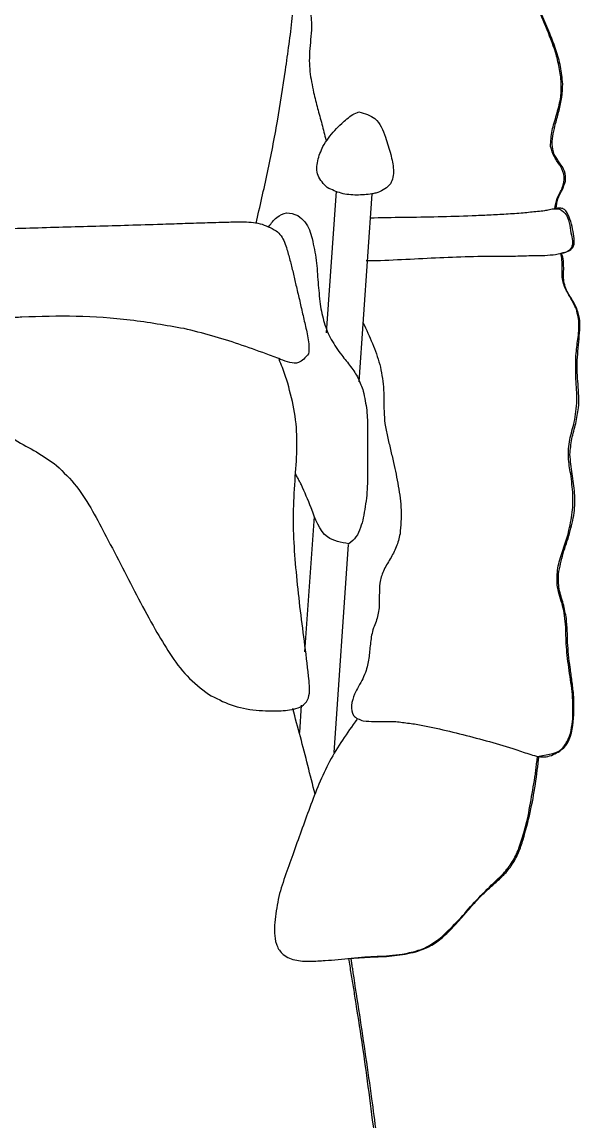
# Model space of a CAD drawing. Extents: x 39 to 141, y 18 to 294.
# Drawn here: x 101.3 to 141, y 126.2 to 204.4 of the extents above; entities that cross this region are included whole.
import ezdxf

# ---------------------------------------------------------------- set-up
doc = ezdxf.new("R2010")
doc.units = 0
doc.layers.get('0').update_dxf_attribs({"linetype": 'CONTINUOUS'})

msp = doc.modelspace()

# ---------------------------------------------------------------- linework, layer by layer
at = {"color": 6}
for points in [[(123.006171, 182.290103), (123.723111, 192.378537)], [(126.23241, 192.173686), (125.310635, 178.807807)], [(121.469862, 159.603944), (122.135586, 169.231475)], [(124.542481, 167.234279), (123.518275, 152.434501)], [(121.11138, 153.868385), (121.213811, 155.814371)]]:
    msp.add_lwpolyline(points, dxfattribs=at)
msp.add_lwpolyline([(126.232415, 192.173691)], close=True, dxfattribs=at)
for points, knots in [([(120.752913, 207.587992), (120.953887, 207.240267), (121.35404, 206.547924), (121.805421, 205.439168), (121.965839, 204.358894), (121.893488, 203.387341), (121.812797, 202.519599), (121.7598, 201.686133), (121.810171, 200.892454), (121.93276, 200.142666), (122.033464, 199.645645), (122.084381, 199.394344)], [0, 0, 0, 0, 1.204464, 2.398163, 3.569263, 4.440749, 5.314461, 6.185946, 6.942195, 7.694352, 8.46359, 8.46359, 8.46359, 8.46359]), ([(139.291043, 202.262121), (139.069682, 202.873972), (138.626677, 204.098459), (137.830373, 205.873067), (137.300772, 207.053191), (137.037789, 207.639202)], [0, 0, 0, 0, 1.951287, 3.905072, 5.832218, 5.832218, 5.832218, 5.832218]), ([(120.087179, 200.981863), (120.172253, 201.596239), (120.342267, 202.824017), (120.579249, 204.666175), (120.695078, 205.89767), (120.752913, 206.512576)], [0, 0, 0, 0, 1.860749, 3.71855, 5.571278, 5.571278, 5.571278, 5.571278]), ([(139.649515, 198.933451), (139.677511, 199.308542), (139.733413, 200.057507), (139.575941, 201.17713), (139.386011, 201.900449), (139.291043, 202.262121)], [0, 0, 0, 0, 1.125576, 2.247502, 3.369505, 3.369505, 3.369505, 3.369505]), ([(117.987557, 190.074069), (118.267059, 191.284489), (118.824317, 193.697763), (119.532629, 197.334593), (119.902692, 199.768494), (120.087179, 200.981863)], [0, 0, 0, 0, 3.726695, 7.430091, 11.111754, 11.111754, 11.111754, 11.111754]), ([(122.084381, 199.394344), (122.176225, 199.018186), (122.360366, 198.26401), (122.678971, 197.144797), (122.863112, 196.390621), (122.954956, 196.014464)], [0, 0, 0, 0, 1.161531, 2.328808, 3.490338, 3.490338, 3.490338, 3.490338]), ([(138.93257, 195.553571), (138.955207, 195.932276), (139.001201, 196.701733), (139.379179, 197.801015), (139.559554, 198.556604), (139.649515, 198.933451)], [0, 0, 0, 0, 1.132747, 2.301525, 3.464454, 3.464454, 3.464454, 3.464454]), ([(124.081583, 197.192301), (124.205939, 197.301421), (124.457747, 197.522379), (124.845216, 197.84234), (125.158351, 197.956264), (125.31063, 198.011665)], [0, 0, 0, 0, 0.497451, 1.007287, 1.489938, 1.489938, 1.489938, 1.489938]), ([(125.31063, 198.011665), (125.724756, 197.898477), (126.649852, 197.645631), (127.188032, 196.273797), (127.445626, 195.394107), (127.563883, 194.990258)], [0, 0, 0, 0, 1.226576, 2.739988, 4.024431, 4.024431, 4.024431, 4.024431]), ([(122.750115, 195.553571), (122.876321, 195.754834), (123.12818, 196.156476), (123.575418, 196.706306), (123.913804, 197.031207), (124.081583, 197.192301)], [0, 0, 0, 0, 0.712283, 1.421437, 2.118837, 2.118837, 2.118837, 2.118837]), ([(123.057377, 192.634584), (122.795171, 192.89617), (122.274269, 193.415842), (122.309878, 194.577761), (122.601898, 195.225039), (122.750115, 195.553571)], [0, 0, 0, 0, 1.067499, 2.120709, 3.206254, 3.206254, 3.206254, 3.206254]), ([(139.239832, 191.098275), (139.279842, 191.364932), (139.361216, 191.907285), (139.805759, 192.588301), (139.992402, 193.411723), (139.655373, 194.165168), (139.165335, 194.789167), (139.010016, 195.299238), (138.93257, 195.553571)], [0, 0, 0, 0, 0.798414, 1.623889, 2.415624, 3.2048, 3.998339, 4.787514, 4.787514, 4.787514, 4.787514]), ([(127.563883, 194.990258), (127.653368, 194.632242), (127.823757, 193.950538), (127.670103, 192.765399), (126.993634, 192.443428), (126.642098, 192.276112)], [0, 0, 0, 0, 1.118823, 2.130371, 3.224735, 3.224735, 3.224735, 3.224735]), ([(126.232415, 192.173691), (125.872015, 192.137743), (125.141951, 192.064925), (124.037324, 192.16301), (123.378676, 192.479967), (123.057377, 192.634584)], [0, 0, 0, 0, 1.087419, 2.202783, 3.26508, 3.26508, 3.26508, 3.26508]), ([(126.642098, 192.276112), (126.595548, 192.262479), (126.506839, 192.236499), (126.367675, 192.213304), (126.278965, 192.187324), (126.232415, 192.173691)], [0, 0, 0, 0, 0.14539, 0.277069, 0.422459, 0.422459, 0.422459, 0.422459]), ([(118.909342, 189.869227), (119.075949, 190.093239), (119.395887, 190.523415), (120.177186, 190.946401), (120.693054, 190.742174), (120.957754, 190.637382)], [0, 0, 0, 0, 0.840023, 1.613116, 2.42786, 2.42786, 2.42786, 2.42786]), ([(133.350648, 190.637382), (133.755926, 190.654506), (134.56288, 190.688603), (135.775389, 190.750183), (136.581433, 190.811435), (136.986579, 190.842223)], [0, 0, 0, 0, 1.21693, 2.423046, 3.641943, 3.641943, 3.641943, 3.641943]), ([(136.986579, 190.842223), (137.15728, 190.859293), (137.498682, 190.893433), (138.010785, 190.944644), (138.352187, 190.978784), (138.522888, 190.995854)], [0, 0, 0, 0, 0.514657, 1.029314, 1.543972, 1.543972, 1.543972, 1.543972]), ([(138.522888, 190.995854), (138.634599, 191.01949), (138.868248, 191.068927), (139.22648, 191.151638), (139.474774, 191.116003), (139.598304, 191.098275)], [0, 0, 0, 0, 0.343362, 0.718161, 1.089256, 1.089256, 1.089256, 1.089256]), ([(139.598304, 191.098275), (139.772753, 190.967537), (140.160982, 190.676584), (140.292038, 189.949116), (140.377629, 189.476023), (140.417669, 189.254704)], [0, 0, 0, 0, 0.633388, 1.409581, 2.09189, 2.09189, 2.09189, 2.09189]), ([(96.940122, 189.613176), (98.49789, 189.661258), (101.617106, 189.757535), (106.294762, 189.878499), (109.413978, 189.974776), (110.971745, 190.022858)], [0, 0, 0, 0, 4.675521, 9.362091, 14.037612, 14.037612, 14.037612, 14.037612]), ([(115.734303, 190.176489), (116.14605, 190.183009), (116.994171, 190.196438), (118.287702, 190.164816), (119.050628, 189.759142), (119.421445, 189.561965)], [0, 0, 0, 0, 1.24048, 2.555161, 3.798456, 3.798456, 3.798456, 3.798456]), ([(120.957754, 190.637382), (121.138706, 190.499546), (121.496009, 190.227377), (121.80511, 189.624783), (121.92326, 189.206477), (121.98196, 188.998652)], [0, 0, 0, 0, 0.67446, 1.331773, 1.980792, 1.980792, 1.980792, 1.980792]), ([(126.078785, 190.483751), (126.885487, 190.497807), (128.502683, 190.525984), (130.927178, 190.554145), (132.543999, 190.609677), (133.350648, 190.637382)], [0, 0, 0, 0, 2.420489, 4.852356, 7.273647, 7.273647, 7.273647, 7.273647]), ([(119.421445, 189.561965), (119.545175, 189.445514), (119.796134, 189.209318), (120.02705, 188.733687), (120.134928, 188.39974), (120.1896, 188.230498)], [0, 0, 0, 0, 0.50583, 1.025966, 1.560429, 1.560429, 1.560429, 1.560429]), ([(140.417669, 189.254704), (140.463491, 189.070919), (140.546447, 188.738194), (140.38981, 188.1767), (139.789946, 187.927145), (139.106166, 187.817655), (138.329307, 187.768888), (137.809501, 187.769366), (137.549892, 187.769605)], [0, 0, 0, 0, 0.565433, 1.023668, 1.598865, 2.358069, 3.139411, 3.918982, 3.918982, 3.918982, 3.918982]), ([(121.98196, 188.998652), (122.089561, 188.483907), (122.304191, 187.457156), (122.385977, 185.889933), (122.492292, 184.854514), (122.545274, 184.338515)], [0, 0, 0, 0, 1.575145, 3.141909, 4.698362, 4.698362, 4.698362, 4.698362]), ([(120.1896, 188.230498), (120.271678, 187.940149), (120.43631, 187.357765), (120.652682, 186.468418), (120.787307, 185.869963), (120.855334, 185.567562)], [0, 0, 0, 0, 0.905113, 1.815481, 2.745366, 2.745366, 2.745366, 2.745366]), ([(133.76033, 187.718395), (132.957913, 187.694869), (131.352624, 187.647805), (128.946653, 187.52266), (127.342002, 187.448308), (126.539677, 187.411133)], [0, 0, 0, 0, 2.408202, 4.817775, 7.227348, 7.227348, 7.227348, 7.227348]), ([(137.549892, 187.769605), (137.127603, 187.755828), (136.286964, 187.728403), (135.02353, 187.718719), (134.182653, 187.718503), (133.76033, 187.718395)], [0, 0, 0, 0, 1.267493, 2.523164, 3.790146, 3.790146, 3.790146, 3.790146]), ([(140.776141, 183.980043), (140.638799, 184.251975), (140.367935, 184.788276), (139.881599, 185.56652), (139.729509, 186.34639), (139.764342, 186.983754), (139.761733, 187.484556), (139.68742, 187.808968), (139.649515, 187.974446)], [0, 0, 0, 0, 0.914555, 1.803668, 2.734713, 3.233597, 3.721279, 4.22904, 4.22904, 4.22904, 4.22904]), ([(126.539677, 187.411133), (126.458752, 187.411133), (126.300696, 187.411133), (126.061714, 187.411133), (125.903658, 187.411133), (125.822733, 187.411133)], [0, 0, 0, 0, 0.242775, 0.474169, 0.716944, 0.716944, 0.716944, 0.716944]), ([(120.855334, 185.567562), (120.937461, 185.226438), (121.101516, 184.545023), (121.326096, 183.517483), (121.49015, 182.836067), (121.572278, 182.494944)], [0, 0, 0, 0, 1.052586, 2.102606, 3.155192, 3.155192, 3.155192, 3.155192]), ([(122.545274, 184.338515), (122.628897, 183.895458), (122.793255, 183.024646), (123.301766, 181.779234), (123.81953, 181.064385), (124.081583, 180.702583)], [0, 0, 0, 0, 1.35099, 2.655321, 3.992, 3.992, 3.992, 3.992]), ([(140.724931, 180.548952), (140.762898, 180.932276), (140.83913, 181.701921), (141.031412, 182.85392), (140.860345, 183.60858), (140.776141, 183.980043)], [0, 0, 0, 0, 1.158276, 2.32561, 3.457191, 3.457191, 3.457191, 3.457191]), ([(101.344208, 183.416729), (101.186241, 183.402766), (100.866788, 183.374528), (100.38774, 183.35651), (100.068288, 183.328272), (99.91032, 183.314309)], [0, 0, 0, 0, 0.475684, 0.961959, 1.437644, 1.437644, 1.437644, 1.437644]), ([(112.866526, 182.597364), (111.596974, 182.819376), (109.058925, 183.263214), (105.199327, 183.528955), (102.628238, 183.454108), (101.344208, 183.416729)], [0, 0, 0, 0, 3.864769, 7.726326, 11.578794, 11.578794, 11.578794, 11.578794]), ([(125.617892, 183.007047), (125.837538, 182.520975), (126.273443, 181.556329), (126.848476, 180.05136), (126.983336, 178.98867), (127.05178, 178.44933)], [0, 0, 0, 0, 1.601687, 3.17867, 4.803836, 4.803836, 4.803836, 4.803836]), ([(118.704501, 180.805004), (118.061171, 181.036329), (116.782369, 181.496152), (114.83825, 182.107978), (113.52462, 182.434024), (112.866526, 182.597364)], [0, 0, 0, 0, 2.05094, 4.076828, 6.110616, 6.110616, 6.110616, 6.110616]), ([(121.572278, 182.494944), (121.60936, 182.311411), (121.685392, 181.93511), (121.778354, 181.37016), (121.742998, 180.989162), (121.725909, 180.805004)], [0, 0, 0, 0, 0.562422, 1.153145, 1.705811, 1.705811, 1.705811, 1.705811]), ([(121.725909, 180.805004), (121.50156, 180.538476), (120.97734, 179.915701), (119.758394, 180.402109), (119.038331, 180.677383), (118.704501, 180.805004)], [0, 0, 0, 0, 0.958881, 2.240543, 3.348315, 3.348315, 3.348315, 3.348315]), ([(124.081583, 180.702583), (124.297316, 180.435122), (124.720252, 179.910778), (125.292235, 179.077736), (125.509603, 178.453202), (125.617892, 178.142068)], [0, 0, 0, 0, 1.032044, 2.023272, 3.007331, 3.007331, 3.007331, 3.007331]), ([(120.24081, 178.705381), (120.185966, 178.893799), (120.075271, 179.27409), (119.869493, 179.83828), (119.707912, 180.208367), (119.626286, 180.395321)], [0, 0, 0, 0, 0.588609, 1.18801, 1.799921, 1.799921, 1.799921, 1.799921]), ([(140.62251, 175.940025), (140.707848, 176.451278), (140.877979, 177.470531), (140.715242, 179.012551), (140.721702, 180.036956), (140.724931, 180.548952)], [0, 0, 0, 0, 1.547512, 3.085174, 4.621601, 4.621601, 4.621601, 4.621601]), ([(120.804123, 172.355304), (120.851922, 173.074118), (120.946366, 174.494401), (120.792254, 176.640374), (120.425714, 178.012966), (120.24081, 178.705381)], [0, 0, 0, 0, 2.160419, 4.268707, 6.414933, 6.414933, 6.414933, 6.414933]), ([(127.05178, 178.44933), (127.06265, 178.159206), (127.084387, 177.57905), (127.08066, 176.706974), (127.129669, 176.127614), (127.154201, 175.837604)], [0, 0, 0, 0, 0.87098, 1.741687, 2.614376, 2.614376, 2.614376, 2.614376]), ([(125.617892, 178.142068), (125.711135, 177.691062), (125.897863, 176.787879), (125.932641, 175.410581), (125.921269, 173.948002), (125.932972, 172.39536), (125.8986, 170.746742), (125.711119, 169.666313), (125.617892, 169.129055)], [0, 0, 0, 0, 1.378889, 2.761357, 4.119379, 5.769489, 7.42101, 9.054556, 9.054556, 9.054556, 9.054556]), ([(99.500637, 175.735184), (99.94166, 175.359629), (100.82216, 174.609834), (102.396776, 173.871167), (103.333663, 173.202087), (103.802303, 172.867407)], [0, 0, 0, 0, 1.730036, 3.454011, 5.179438, 5.179438, 5.179438, 5.179438]), ([(127.154201, 175.837604), (127.212017, 175.529721), (127.328091, 174.911592), (127.554695, 173.994507), (127.697381, 173.379668), (127.768725, 173.072248)], [0, 0, 0, 0, 0.939597, 1.886402, 2.833207, 2.833207, 2.833207, 2.833207]), ([(140.212828, 174.045244), (140.239404, 174.263052), (140.292088, 174.694839), (140.458963, 175.321109), (140.568228, 175.734605), (140.62251, 175.940025)], [0, 0, 0, 0, 0.657436, 1.303313, 1.940949, 1.940949, 1.940949, 1.940949]), ([(140.366459, 172.252883), (140.332501, 172.445353), (140.263545, 172.836191), (140.191231, 173.434808), (140.205597, 173.840858), (140.212828, 174.045244)], [0, 0, 0, 0, 0.586518, 1.191014, 1.803668, 1.803668, 1.803668, 1.803668]), ([(103.802303, 172.867407), (104.296204, 172.382488), (105.288512, 171.408227), (106.380764, 169.630743), (107.018925, 168.405836), (107.335814, 167.797587)], [0, 0, 0, 0, 2.069061, 4.157001, 6.216463, 6.216463, 6.216463, 6.216463]), ([(127.768725, 173.072248), (127.886733, 172.51444), (128.123606, 171.39477), (128.366447, 169.696787), (128.274832, 168.562321), (128.229617, 168.002428)], [0, 0, 0, 0, 1.711802, 3.436042, 5.116231, 5.116231, 5.116231, 5.116231]), ([(120.855334, 165.288282), (120.786911, 166.08045), (120.651222, 167.651378), (120.64044, 170.013708), (120.749533, 171.574348), (120.804123, 172.355304)], [0, 0, 0, 0, 2.384688, 4.72902, 7.077178, 7.077178, 7.077178, 7.077178]), ([(121.213806, 171.484729), (121.166015, 171.56955), (121.071301, 171.737655), (120.946628, 171.999957), (120.851914, 172.168061), (120.804123, 172.252883)], [0, 0, 0, 0, 0.291996, 0.578696, 0.870692, 0.870692, 0.870692, 0.870692]), ([(140.161618, 167.900007), (140.274513, 168.379764), (140.496442, 169.322871), (140.559783, 170.796037), (140.431825, 171.7603), (140.366459, 172.252883)], [0, 0, 0, 0, 1.476348, 2.902212, 4.391268, 4.391268, 4.391268, 4.391268]), ([(124.593686, 167.285484), (124.039348, 167.383508), (122.656203, 167.62809), (121.999664, 169.71196), (121.449789, 170.952388), (121.213806, 171.484729)], [0, 0, 0, 0, 1.589525, 3.966073, 5.75276, 5.75276, 5.75276, 5.75276]), ([(125.617892, 169.129055), (125.558151, 168.896914), (125.437599, 168.428475), (125.150004, 167.747461), (124.776375, 167.437192), (124.593686, 167.285484)], [0, 0, 0, 0, 0.721665, 1.456255, 2.159102, 2.159102, 2.159102, 2.159102]), ([(107.335814, 167.797587), (107.722117, 167.060783), (108.493913, 165.58872), (109.615578, 163.366014), (110.417744, 161.91545), (110.818114, 161.191458)], [0, 0, 0, 0, 2.49581, 4.986382, 7.468116, 7.468116, 7.468116, 7.468116]), ([(128.229617, 168.002428), (128.153157, 167.683552), (128.002306, 167.054432), (127.527154, 166.1952), (127.030878, 165.391955), (126.757624, 164.496741), (126.758317, 163.609173), (126.749116, 163.021447), (126.744518, 162.727767)], [0, 0, 0, 0, 0.97907, 1.931635, 2.925539, 3.809548, 4.692677, 5.574705, 5.574705, 5.574705, 5.574705]), ([(139.393463, 164.366497), (139.392392, 164.76641), (139.390208, 165.581293), (139.796719, 166.737933), (140.040744, 167.515067), (140.161618, 167.900007)], [0, 0, 0, 0, 1.190863, 2.426557, 3.639402, 3.639402, 3.639402, 3.639402]), ([(121.725909, 157.862788), (121.631411, 158.694588), (121.443162, 160.351626), (121.099606, 162.82045), (120.936562, 164.467652), (120.855334, 165.288282)], [0, 0, 0, 0, 2.511398, 5.002984, 7.476661, 7.476661, 7.476661, 7.476661]), ([(139.905566, 162.369295), (139.858377, 162.592451), (139.763185, 163.042605), (139.535844, 163.693187), (139.440653, 164.143341), (139.393463, 164.366497)], [0, 0, 0, 0, 0.68366, 1.379089, 2.062749, 2.062749, 2.062749, 2.062749]), ([(126.744518, 162.727767), (126.721041, 162.561238), (126.674522, 162.23128), (126.528117, 161.752149), (126.399445, 161.447067), (126.334836, 161.293878)], [0, 0, 0, 0, 0.503888, 0.998394, 1.497116, 1.497116, 1.497116, 1.497116]), ([(140.059197, 159.962411), (140.048263, 160.230992), (140.026547, 160.764369), (140.019699, 161.570124), (139.943872, 162.101071), (139.905566, 162.369295)], [0, 0, 0, 0, 0.80659, 1.601807, 2.413678, 2.413678, 2.413678, 2.413678]), ([(110.818114, 161.191458), (111.155521, 160.618014), (111.834549, 159.463963), (113.015208, 157.817836), (114.079251, 156.99244), (114.607677, 156.582531)], [0, 0, 0, 0, 1.998548, 4.02206, 6.018404, 6.018404, 6.018404, 6.018404]), ([(126.334836, 161.293878), (126.290298, 161.123887), (126.201963, 160.78673), (126.130747, 160.270856), (126.079429, 159.761934), (126.027749, 159.261159), (125.95412, 158.76267), (125.867111, 158.438043), (125.822733, 158.272471)], [0, 0, 0, 0, 0.526734, 1.044707, 1.559756, 2.061606, 2.555216, 3.069051, 3.069051, 3.069051, 3.069051]), ([(140.52009, 154.84138), (140.529667, 155.4182), (140.548781, 156.56947), (140.236935, 158.263291), (140.118263, 159.397761), (140.059197, 159.962411)], [0, 0, 0, 0, 1.726211, 3.445331, 5.148849, 5.148849, 5.148849, 5.148849]), ([(125.822733, 158.272471), (125.745308, 158.074846), (125.591844, 157.683131), (125.279226, 157.138802), (125.095062, 156.767433), (125.003368, 156.582531)], [0, 0, 0, 0, 0.635829, 1.260285, 1.8795, 1.8795, 1.8795, 1.8795]), ([(119.779917, 155.404694), (119.979683, 155.422327), (120.383759, 155.457996), (120.969717, 155.580751), (121.533372, 155.881674), (121.806088, 156.506149), (121.794696, 157.18193), (121.748604, 157.63815), (121.725909, 157.862788)], [0, 0, 0, 0, 0.600924, 1.215521, 1.796167, 2.434886, 3.133608, 3.81138, 3.81138, 3.81138, 3.81138]), ([(114.607677, 156.582531), (115.134898, 156.301549), (116.197625, 155.735169), (117.984921, 155.388505), (119.184589, 155.399325), (119.779917, 155.404694)], [0, 0, 0, 0, 1.784291, 3.59662, 5.381927, 5.381927, 5.381927, 5.381927]), ([(125.003368, 156.582531), (124.902448, 156.326842), (124.713679, 155.848581), (124.825875, 154.958976), (125.34557, 154.781006), (125.617892, 154.687749)], [0, 0, 0, 0, 0.830305, 1.553069, 2.348727, 2.348727, 2.348727, 2.348727]), ([(122.186802, 149.464299), (122.016059, 150.146614), (121.675239, 151.508588), (121.155094, 153.542419), (120.784075, 154.888088), (120.599282, 155.558325)], [0, 0, 0, 0, 2.110076, 4.211932, 6.297624, 6.297624, 6.297624, 6.297624]), ([(139.598304, 152.536917), (139.780234, 152.749588), (140.148918, 153.18057), (140.424515, 153.998356), (140.488349, 154.561406), (140.52009, 154.84138)], [0, 0, 0, 0, 0.833022, 1.688137, 2.533888, 2.533888, 2.533888, 2.533888]), ([(125.156999, 154.79017), (124.470099, 153.818401), (123.093461, 151.870848), (121.798342, 148.524168), (120.99908, 146.283456), (120.599282, 145.162633)], [0, 0, 0, 0, 3.556378, 7.12745, 10.7015, 10.7015, 10.7015, 10.7015]), ([(125.617892, 154.687749), (125.873817, 154.666373), (126.385201, 154.623659), (127.154328, 154.659669), (127.66634, 154.644249), (127.922355, 154.636539)], [0, 0, 0, 0, 0.769617, 1.53783, 2.306099, 2.306099, 2.306099, 2.306099]), ([(127.922355, 154.636539), (128.246347, 154.599), (128.892182, 154.524172), (129.849268, 154.371981), (130.478289, 154.24072), (130.790132, 154.175646)], [0, 0, 0, 0, 0.978423, 1.950361, 2.905949, 2.905949, 2.905949, 2.905949]), ([(130.790132, 154.175646), (131.425785, 154.021353), (132.699811, 153.712107), (134.602797, 153.226749), (135.852093, 152.834667), (136.474476, 152.639337)], [0, 0, 0, 0, 1.962435, 3.933266, 5.889851, 5.889851, 5.889851, 5.889851]), ([(136.474476, 152.639337), (136.818617, 152.521329), (137.507604, 152.285072), (138.624882, 151.987768), (139.278373, 152.35643), (139.598304, 152.536917)], [0, 0, 0, 0, 1.104207, 2.210679, 3.271946, 3.271946, 3.271946, 3.271946]), ([(137.857154, 150.898187), (137.87437, 151.039156), (137.909258, 151.324833), (137.958681, 151.751799), (137.993569, 152.037476), (138.010785, 152.178445)], [0, 0, 0, 0, 0.426048, 0.863396, 1.289444, 1.289444, 1.289444, 1.289444]), ([(136.628107, 145.469895), (136.824448, 146.052843), (137.220835, 147.229743), (137.553498, 149.061939), (137.756364, 150.288699), (137.857154, 150.898187)], [0, 0, 0, 0, 1.842931, 3.720646, 5.574681, 5.574681, 5.574681, 5.574681]), ([(134.733326, 143.0118), (134.993709, 143.248452), (135.505976, 143.714032), (136.18036, 144.523184), (136.477274, 145.150975), (136.628107, 145.469895)], [0, 0, 0, 0, 1.055796, 2.077133, 3.131702, 3.131702, 3.131702, 3.131702]), ([(120.599282, 145.162633), (120.409031, 144.642105), (120.02678, 143.596265), (119.523132, 142.002192), (119.386725, 140.897258), (119.319025, 140.348865)], [0, 0, 0, 0, 1.663572, 3.342437, 4.996719, 4.996719, 4.996719, 4.996719]), ([(131.199815, 139.324659), (131.607395, 139.715971), (132.423162, 140.499178), (133.518683, 141.80588), (134.32673, 142.608125), (134.733326, 143.0118)], [0, 0, 0, 0, 1.693882, 3.390285, 5.108421, 5.108421, 5.108421, 5.108421]), ([(119.319025, 140.348865), (119.305985, 140.094067), (119.279523, 139.576971), (119.387515, 138.803242), (119.820935, 138.015269), (120.769962, 137.608483), (121.833147, 137.567525), (122.863835, 137.628381), (123.83251, 137.706445), (124.768561, 137.82151), (125.400787, 137.867518), (125.720312, 137.89077)], [0, 0, 0, 0, 0.764512, 1.551533, 2.322118, 3.343398, 4.462997, 5.511124, 6.438074, 7.378524, 8.339498, 8.339498, 8.339498, 8.339498]), ([(128.383248, 138.095611), (128.728217, 138.159162), (129.40677, 138.284165), (130.377554, 138.687796), (130.923057, 139.110303), (131.199815, 139.324659)], [0, 0, 0, 0, 1.051042, 2.067401, 3.11406, 3.11406, 3.11406, 3.11406]), ([(125.105789, 134.562101), (125.051384, 134.92077), (124.942484, 135.638704), (124.756991, 136.711746), (124.648091, 137.42968), (124.593686, 137.78835)], [0, 0, 0, 0, 1.088292, 2.178386, 3.266678, 3.266678, 3.266678, 3.266678]), ([(125.720312, 137.89077), (126.011083, 137.904886), (126.596612, 137.93331), (127.487141, 137.972677), (128.081482, 138.054213), (128.383248, 138.095611)], [0, 0, 0, 0, 0.873469, 1.758915, 2.672177, 2.672177, 2.672177, 2.672177]), ([(126.437257, 125.088195), (126.300485, 126.146038), (126.027296, 128.258995), (125.599485, 131.419481), (125.270079, 133.516312), (125.105789, 134.562101)], [0, 0, 0, 0, 3.199968, 6.391682, 9.567437, 9.567437, 9.567437, 9.567437])]:
    msp.add_open_spline(points, degree=3, knots=knots, dxfattribs=at)
at = {"color": 5}
for points, knots in [([(138.88136, 203.593588), (138.79244, 203.816126), (138.613501, 204.263955), (138.316724, 204.927056), (138.112982, 205.369074), (138.010785, 205.59079)], [0, 0, 0, 0, 0.718863, 1.44662, 2.179047, 2.179047, 2.179047, 2.179047]), ([(139.803146, 200.008867), (139.762537, 200.419513), (139.680945, 201.244591), (139.332084, 202.439764), (139.031124, 203.210202), (138.88136, 203.593588)], [0, 0, 0, 0, 1.235569, 2.482527, 3.717677, 3.717677, 3.717677, 3.717677]), ([(139.291043, 197.192301), (139.375721, 197.499372), (139.544907, 198.112897), (139.754399, 199.049848), (139.786859, 199.688447), (139.803146, 200.008867)], [0, 0, 0, 0, 0.956025, 1.91013, 2.870952, 2.870952, 2.870952, 2.870952]), ([(139.188622, 194.990258), (139.122139, 195.232535), (138.988998, 195.71773), (139.12214, 196.466891), (139.234693, 196.950289), (139.291043, 197.192301)], [0, 0, 0, 0, 0.744313, 1.490594, 2.238812, 2.238812, 2.238812, 2.238812]), ([(140.007987, 193.095476), (140.007261, 193.335587), (140.005805, 193.817188), (139.55802, 194.394439), (139.31189, 194.791433), (139.188622, 194.990258)], [0, 0, 0, 0, 0.700203, 1.404433, 2.110988, 2.110988, 2.110988, 2.110988]), ([(139.342253, 191.149485), (139.364255, 191.379894), (139.408629, 191.844579), (139.778021, 192.443384), (139.931614, 192.878912), (140.007987, 193.095476)], [0, 0, 0, 0, 0.685058, 1.381614, 2.070536, 2.070536, 2.070536, 2.070536]), ([(140.110407, 190.842223), (140.055746, 190.927623), (139.95074, 191.091677), (139.647577, 191.183703), (139.449861, 191.161545), (139.342253, 191.149485)], [0, 0, 0, 0, 0.29506, 0.566815, 0.891346, 0.891346, 0.891346, 0.891346]), ([(139.700725, 187.974446), (139.861893, 188.007901), (140.162312, 188.070262), (140.591391, 188.347297), (140.649325, 188.919442), (140.533633, 189.523491), (140.397393, 190.207803), (140.204359, 190.634531), (140.110407, 190.842223)], [0, 0, 0, 0, 0.496571, 0.92561, 1.412569, 2.083996, 2.803497, 3.485735, 3.485735, 3.485735, 3.485735]), ([(139.854356, 187.308712), (139.850602, 187.381601), (139.842815, 187.532829), (139.793097, 187.758504), (139.731475, 187.902559), (139.700725, 187.974446)], [0, 0, 0, 0, 0.218785, 0.453927, 0.68815, 0.68815, 0.68815, 0.68815]), ([(139.905566, 185.823613), (139.884376, 185.982103), (139.841088, 186.305871), (139.877809, 186.802512), (139.862233, 187.138706), (139.854356, 187.308712)], [0, 0, 0, 0, 0.478422, 0.977338, 1.487717, 1.487717, 1.487717, 1.487717]), ([(140.5713, 184.492146), (140.482853, 184.629358), (140.304525, 184.906006), (140.045054, 185.336119), (139.95236, 185.660075), (139.905566, 185.823613)], [0, 0, 0, 0, 0.490375, 0.988696, 1.496712, 1.496712, 1.496712, 1.496712]), ([(140.980983, 182.085261), (141.005171, 182.364735), (141.052459, 182.911092), (140.945794, 183.747279), (140.698023, 184.240093), (140.5713, 184.492146)], [0, 0, 0, 0, 0.841264, 1.644625, 2.485658, 2.485658, 2.485658, 2.485658]), ([(140.827352, 179.473536), (140.823213, 179.764003), (140.814919, 180.345979), (140.911571, 181.214478), (140.957846, 181.795), (140.980983, 182.085261)], [0, 0, 0, 0, 0.870594, 1.744306, 2.618018, 2.618018, 2.618018, 2.618018]), ([(140.929772, 176.964231), (140.936993, 177.241883), (140.951547, 177.80145), (140.887721, 178.637484), (140.84739, 179.196027), (140.827352, 179.473536)], [0, 0, 0, 0, 0.832676, 1.678137, 2.512988, 2.512988, 2.512988, 2.512988]), ([(140.315249, 173.635561), (140.347507, 174.009172), (140.412415, 174.760928), (140.751754, 175.84426), (140.87049, 176.591267), (140.929772, 176.964231)], [0, 0, 0, 0, 1.121694, 2.257006, 3.389043, 3.389043, 3.389043, 3.389043]), ([(140.62251, 169.487527), (140.649473, 169.957177), (140.702972, 170.889031), (140.440912, 172.261054), (140.357095, 173.177843), (140.315249, 173.635561)], [0, 0, 0, 0, 1.405623, 2.788956, 4.168211, 4.168211, 4.168211, 4.168211]), ([(139.495884, 165.134651), (139.596063, 165.6242), (139.796954, 166.605903), (140.32144, 168.016275), (140.522331, 168.997978), (140.62251, 169.487527)], [0, 0, 0, 0, 1.497109, 3.002183, 4.499292, 4.499292, 4.499292, 4.499292]), ([(140.059197, 161.959612), (139.994043, 162.315668), (139.863599, 163.028514), (139.488821, 164.054135), (139.493548, 164.777228), (139.495884, 165.134651)], [0, 0, 0, 0, 1.085856, 2.173956, 3.237519, 3.237519, 3.237519, 3.237519]), ([(140.212828, 159.399097), (140.188201, 159.684663), (140.139325, 160.251414), (140.1327, 161.107296), (140.083824, 161.674047), (140.059197, 161.959612)], [0, 0, 0, 0, 0.85958, 1.705977, 2.565557, 2.565557, 2.565557, 2.565557]), ([(140.5713, 156.582531), (140.534239, 156.901998), (140.460928, 157.533938), (140.325581, 158.470744), (140.250242, 159.091053), (140.212828, 159.399097)], [0, 0, 0, 0, 0.964785, 1.908442, 2.839342, 2.839342, 2.839342, 2.839342]), ([(138.113206, 152.178445), (138.785581, 152.279389), (140.167841, 152.48691), (140.639879, 154.671849), (140.594143, 155.946102), (140.5713, 156.582531)], [0, 0, 0, 0, 1.861738, 3.827333, 5.78863, 5.78863, 5.78863, 5.78863]), ([(136.986579, 146.238049), (137.161276, 146.882026), (137.513162, 148.179167), (137.876164, 150.166862), (138.034276, 151.508628), (138.113206, 152.178445)], [0, 0, 0, 0, 2.001088, 4.030728, 6.053924, 6.053924, 6.053924, 6.053924]), ([(133.76033, 141.987594), (133.955213, 142.186097), (134.347113, 142.585276), (134.983131, 143.142714), (135.644684, 143.738897), (136.236868, 144.45499), (136.678895, 145.318792), (136.882538, 145.927211), (136.986579, 146.238049)], [0, 0, 0, 0, 0.834202, 1.677539, 2.536297, 3.504625, 4.445503, 5.428301, 5.428301, 5.428301, 5.428301]), ([(132.01918, 140.041603), (132.217444, 140.24946), (132.614364, 140.665585), (133.173957, 141.332836), (133.563126, 141.767392), (133.76033, 141.987594)], [0, 0, 0, 0, 0.861526, 1.724754, 2.61154, 2.61154, 2.61154, 2.61154]), ([(129.356244, 138.249242), (129.699837, 138.374009), (130.381607, 138.621575), (131.275368, 139.257566), (131.770713, 139.779699), (132.01918, 140.041603)], [0, 0, 0, 0, 1.092633, 2.168043, 3.250375, 3.250375, 3.250375, 3.250375]), ([(124.747317, 137.78835), (125.262752, 137.824458), (126.293624, 137.896674), (127.84364, 137.935321), (128.853538, 138.144912), (129.356244, 138.249242)], [0, 0, 0, 0, 1.550709, 3.101418, 4.638412, 4.638412, 4.638412, 4.638412]), ([(124.900948, 136.764144), (124.883942, 136.883011), (124.850462, 137.117029), (124.800477, 137.458628), (124.764639, 137.68091), (124.747317, 137.78835)], [0, 0, 0, 0, 0.360234, 0.709207, 1.035684, 1.035684, 1.035684, 1.035684]), ([(126.232415, 127.802341), (126.092341, 128.797056), (125.811517, 130.791288), (125.362458, 133.77784), (125.054622, 135.769757), (124.900948, 136.764144)], [0, 0, 0, 0, 3.013573, 6.041693, 9.060268, 9.060268, 9.060268, 9.060268]), ([(128.127197, 113.361035), (127.919172, 114.965788), (127.50306, 118.175785), (126.856552, 122.987591), (126.44044, 126.197588), (126.232415, 127.802341)], [0, 0, 0, 0, 4.854534, 9.710553, 14.565087, 14.565087, 14.565087, 14.565087])]:
    msp.add_open_spline(points, degree=3, knots=knots, dxfattribs=at)
at = {"color": 6}
msp.add_open_spline([(110.971745, 190.022858), (111.500918, 190.039928), (112.559265, 190.074069), (114.146784, 190.125279), (115.20513, 190.159419), (115.734303, 190.176489)], degree=3, dxfattribs=at)

doc.saveas('drawing.dxf')
